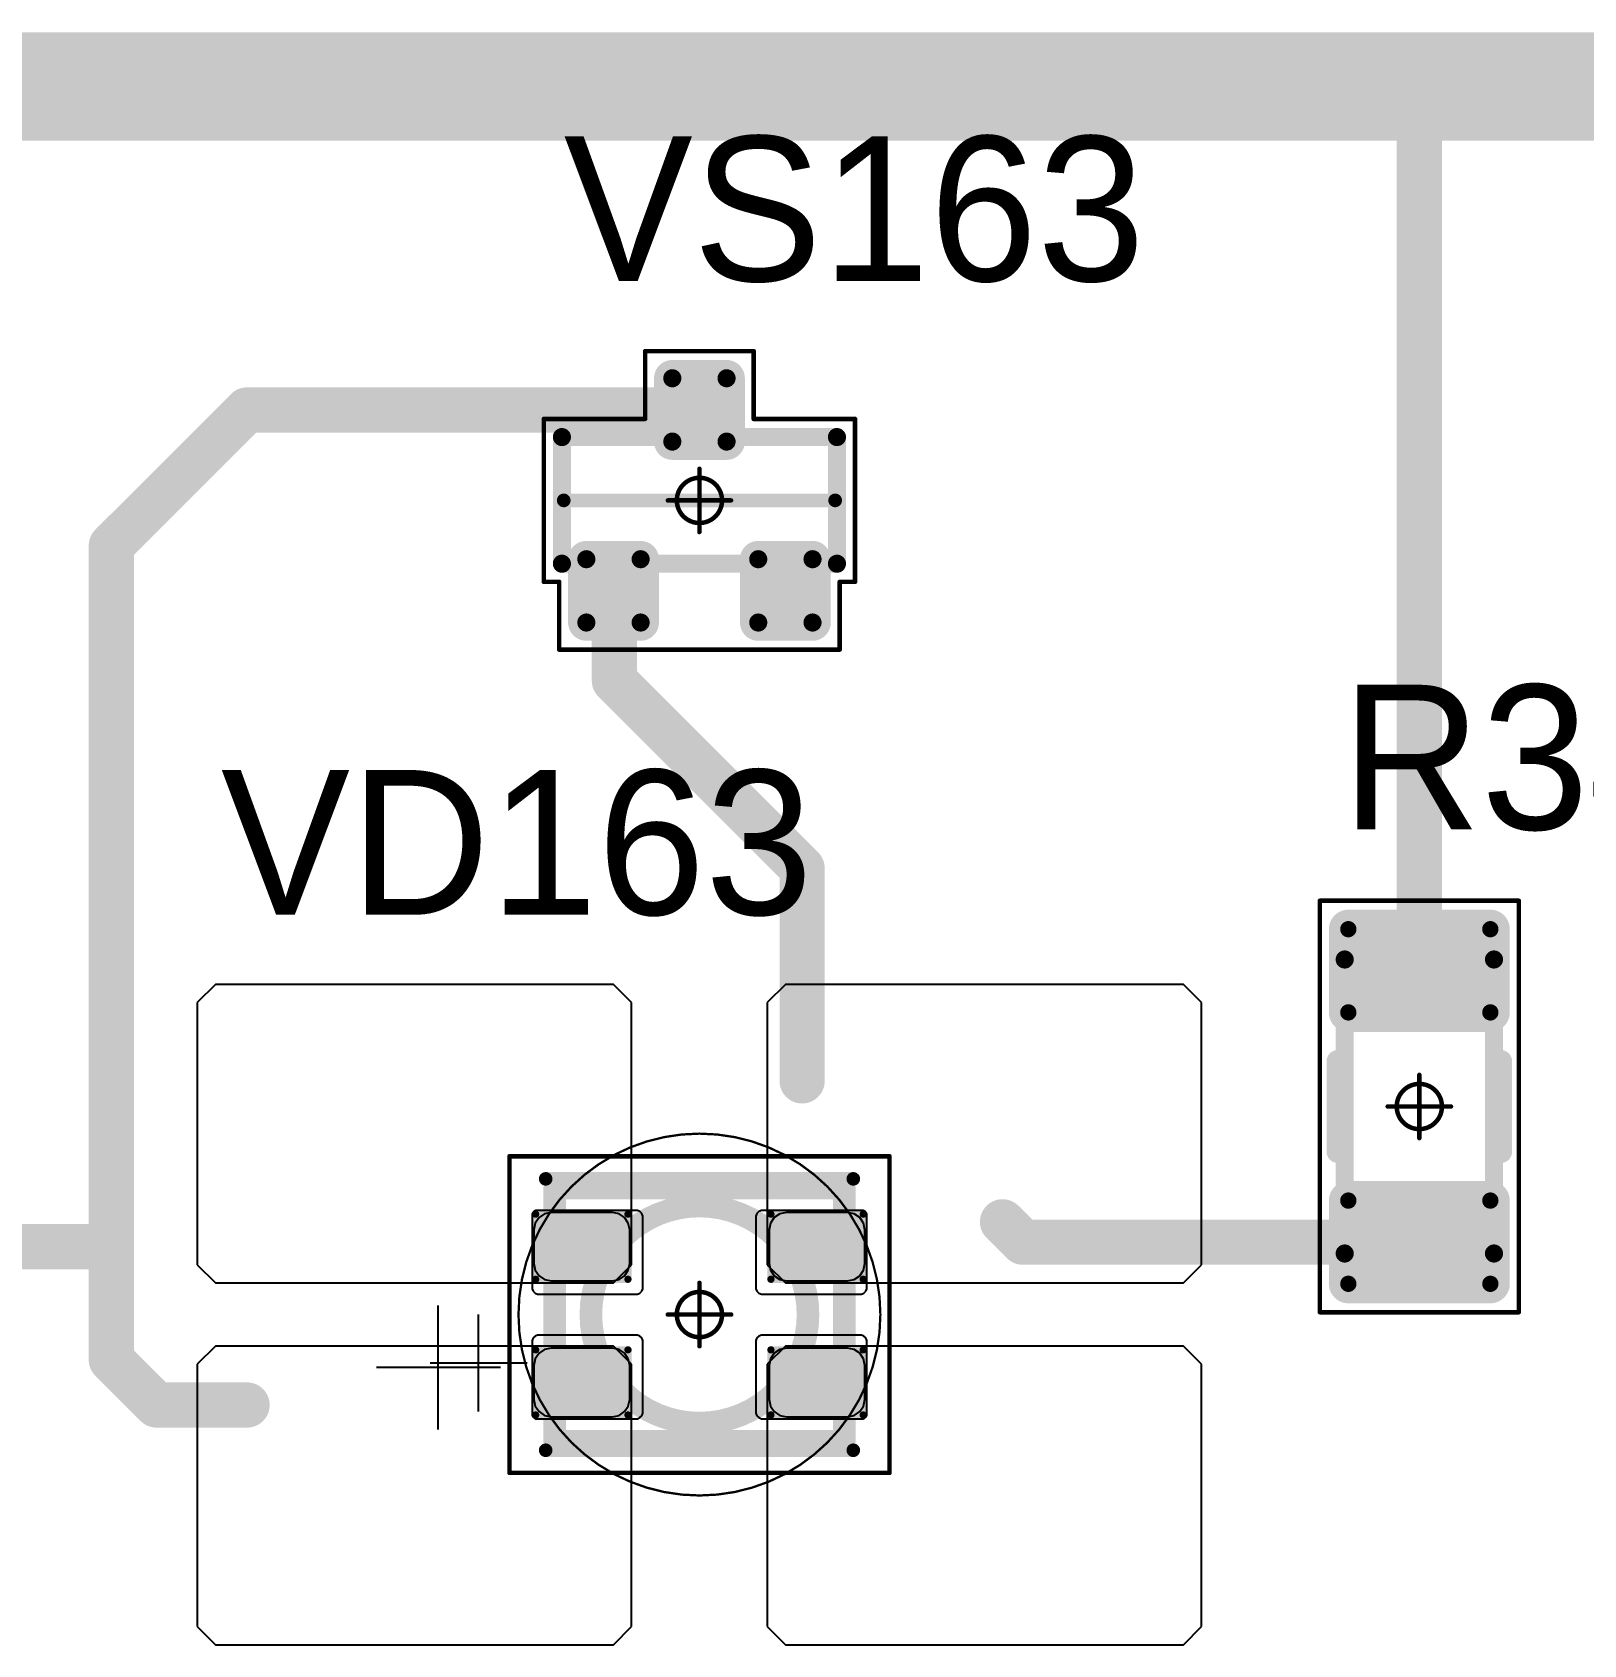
# Model space of a CAD drawing. Header units: millimetres. Extents: x 0 to 400, y 0 to 514.
# Drawn here: x 232.63 to 249.77, y 48.85 to 66.68 of the extents above; entities that cross this region are included whole.
import ezdxf

# ---------------------------------------------------------------- set-up
doc = ezdxf.new("R2010")
doc.units = ezdxf.units.MM
for name, color, linetype in [('Mechanical13', 56, 'Continuous'), ('Mechanical15', 56, 'Continuous'), ('Mechanical2', 216, 'Continuous'), ('TopLayer', 1, 'Continuous'), ('TopOverlay', 2, 'Continuous'), ('TopPaste', 8, 'Continuous'), ('TopSolder', 216, 'Continuous')]:
    doc.layers.add(name, color=color, linetype=linetype)

# ---------------------------------------------------------------- blocks, each defined once
blk = doc.blocks.new('SOT23_19')
at = {"layer": 'Mechanical13', "const_width": 0.2}
for points in [[(-0.7, 1.52), (0.7, 1.52)], [(-0.7, 1.52), (-0.7, -1.52)], [(0.7, 1.52), (0.7, -1.52)], [(-0.7, -1.52), (0.7, -1.52)]]:
    blk.add_lwpolyline(points, dxfattribs=at)
at = {"layer": 'Mechanical13', "const_width": 0.1}
for points in [[(-0.75, 1.52, 1), (-0.65, 1.52, 1)], [(-0.75, 1.52, 1), (-0.65, 1.52, 1)], [(0.65, 1.52, 1), (0.75, 1.52, 1)], [(0.65, 1.52, 1), (0.75, 1.52, 1)], [(-0.75, -1.52, 1), (-0.65, -1.52, 1)], [(-0.75, -1.52, 1), (-0.65, -1.52, 1)], [(0.65, -1.52, 1), (0.75, -1.52, 1)], [(0.65, -1.52, 1), (0.75, -1.52, 1)]]:
    blk.add_lwpolyline(points, format="xyb", close=True, dxfattribs=at)
at = {"layer": 'Mechanical15', "const_width": 0.05}
for points in [[(-0.9, 1.72), (-0.9, 1.55)], [(-0.9, 1.72), (0.9, 1.72)], [(0.9, 1.72), (0.9, 0.6)], [(-1.65, 1.55), (-1.65, -1.55)], [(-1.65, 1.55), (-0.9, 1.55)], [(0.9, 0.6), (1.65, 0.6)], [(1.65, 0.6), (1.65, -0.6)], [(0, 0.35), (0, -0.35)], [(-0.35, 0), (0.35, 0)], [(0.9, -0.6), (1.65, -0.6)], [(0.9, -0.6), (0.9, -1.72)], [(-1.65, -1.55), (-0.9, -1.55)], [(-0.9, -1.55), (-0.9, -1.72)], [(-0.9, -1.72), (0.9, -1.72)]]:
    blk.add_lwpolyline(points, dxfattribs=at)
at = {"layer": 'Mechanical15'}
for points, const_width in [([(-0.913, 1.72, 1), (-0.888, 1.72, 1)], 0.025), ([(-0.913, 1.72, 1), (-0.888, 1.72, 1)], 0.025), ([(0.888, 1.72, 1), (0.913, 1.72, 1)], 0.025), ([(0.888, 1.72, 1), (0.913, 1.72, 1)], 0.025), ([(-1.662, 1.55, 1), (-1.637, 1.55, 1)], 0.025), ([(-1.662, 1.55, 1), (-1.637, 1.55, 1)], 0.025), ([(-0.913, 1.55, 1), (-0.888, 1.55, 1)], 0.025), ([(-0.913, 1.55, 1), (-0.888, 1.55, 1)], 0.025), ([(0.888, 0.6, 1), (0.913, 0.6, 1)], 0.025), ([(0.888, 0.6, 1), (0.913, 0.6, 1)], 0.025), ([(1.637, 0.6, 1), (1.662, 0.6, 1)], 0.025), ([(1.637, 0.6, 1), (1.662, 0.6, 1)], 0.025), ([(-0.012, 0.35, 1), (0.012, 0.35, 1)], 0.025), ([(0.25, 0, 1), (-0.25, 0, 1)], 0.05), ([(-0.362, 0, 1), (-0.337, 0, 1)], 0.025), ([(-0.262, 0, 1), (-0.238, 0, 1)], 0.025), ([(0.238, 0, 1), (0.262, 0, 1)], 0.025), ([(0.337, 0, 1), (0.362, 0, 1)], 0.025), ([(-0.012, -0.35, 1), (0.012, -0.35, 1)], 0.025), ([(0.888, -0.6, 1), (0.913, -0.6, 1)], 0.025), ([(0.888, -0.6, 1), (0.913, -0.6, 1)], 0.025), ([(1.637, -0.6, 1), (1.662, -0.6, 1)], 0.025), ([(1.637, -0.6, 1), (1.662, -0.6, 1)], 0.025), ([(-1.662, -1.55, 1), (-1.637, -1.55, 1)], 0.025), ([(-1.662, -1.55, 1), (-1.637, -1.55, 1)], 0.025), ([(-0.913, -1.55, 1), (-0.888, -1.55, 1)], 0.025), ([(-0.913, -1.55, 1), (-0.888, -1.55, 1)], 0.025), ([(-0.913, -1.72, 1), (-0.888, -1.72, 1)], 0.025), ([(-0.913, -1.72, 1), (-0.888, -1.72, 1)], 0.025), ([(0.888, -1.72, 1), (0.913, -1.72, 1)], 0.025), ([(0.888, -1.72, 1), (0.913, -1.72, 1)], 0.025)]:
    blk.add_lwpolyline(points, format="xyb", close=True, dxfattribs=dict(at, const_width=const_width))
at = {"layer": 'TopLayer', "const_width": 0.1}
for points in [[(-1.4, 1.25, 1), (-1.3, 1.25, 1)], [(-0.7, 1.25, 1), (-0.6, 1.25, 1)], [(-1.4, 0.65, 1), (-1.3, 0.65, 1)], [(-0.7, 0.65, 1), (-0.6, 0.65, 1)], [(0.6, 0.3, 1), (0.7, 0.3, 1)], [(1.3, 0.3, 1), (1.4, 0.3, 1)], [(0.6, -0.3, 1), (0.7, -0.3, 1)], [(1.3, -0.3, 1), (1.4, -0.3, 1)], [(-1.4, -0.65, 1), (-1.3, -0.65, 1)], [(-0.7, -0.65, 1), (-0.6, -0.65, 1)], [(-1.4, -1.25, 1), (-1.3, -1.25, 1)], [(-0.7, -1.25, 1), (-0.6, -1.25, 1)]]:
    blk.add_lwpolyline(points, format="xyb", close=True, dxfattribs=at)
at = {"layer": 'TopLayer'}
for points in [[(-1.45, 1.25), (-1.45, 0.65), (-0.55, 1.25), (-0.55, 0.65)], [(-1.35, 1.35), (-1.35, 0.55), (-0.65, 1.35), (-0.65, 0.55)], [(0.65, 0.4), (0.65, -0.4), (1.35, 0.4), (1.35, -0.4)], [(0.55, 0.3), (0.55, -0.3), (1.45, 0.3), (1.45, -0.3)], [(-1.45, -0.65), (-1.45, -1.25), (-0.55, -0.65), (-0.55, -1.25)], [(-1.35, -0.55), (-1.35, -1.35), (-0.65, -0.55), (-0.65, -1.35)]]:
    blk.add_solid(points, dxfattribs=at)
at = {"layer": 'TopOverlay', "const_width": 0.15}
blk.add_lwpolyline([(0, 1.5), (0, -1.5)], dxfattribs=at)
at = {"layer": 'TopOverlay', "const_width": 0.075}
for points in [[(-0.038, 1.5, 1), (0.038, 1.5, 1)], [(-0.038, -1.5, 1), (0.038, -1.5, 1)]]:
    blk.add_lwpolyline(points, format="xyb", close=True, dxfattribs=at)
at = {"layer": 'TopPaste', "const_width": 0.075}
for points in [[(-1.387, 1.25, 1), (-1.313, 1.25, 1)], [(-0.687, 1.25, 1), (-0.613, 1.25, 1)], [(-1.387, 0.65, 1), (-1.313, 0.65, 1)], [(-0.687, 0.65, 1), (-0.613, 0.65, 1)], [(0.613, 0.3, 1), (0.687, 0.3, 1)], [(1.313, 0.3, 1), (1.387, 0.3, 1)], [(0.613, -0.3, 1), (0.687, -0.3, 1)], [(1.313, -0.3, 1), (1.387, -0.3, 1)], [(-1.387, -0.65, 1), (-1.313, -0.65, 1)], [(-0.687, -0.65, 1), (-0.613, -0.65, 1)], [(-1.387, -1.25, 1), (-1.313, -1.25, 1)], [(-0.687, -1.25, 1), (-0.613, -1.25, 1)]]:
    blk.add_lwpolyline(points, format="xyb", close=True, dxfattribs=at)
at = {"layer": 'TopPaste'}
for points in [[(-1.425, 1.25), (-1.425, 0.65), (-0.575, 1.25), (-0.575, 0.65)], [(-1.35, 1.325), (-1.35, 0.575), (-0.65, 1.325), (-0.65, 0.575)], [(0.65, 0.375), (0.65, -0.375), (1.35, 0.375), (1.35, -0.375)], [(0.575, 0.3), (0.575, -0.3), (1.425, 0.3), (1.425, -0.3)], [(-1.425, -0.65), (-1.425, -1.25), (-0.575, -0.65), (-0.575, -1.25)], [(-1.35, -0.575), (-1.35, -1.325), (-0.65, -0.575), (-0.65, -1.325)]]:
    blk.add_solid(points, dxfattribs=at)
at = {"layer": 'TopSolder', "const_width": 0.202}
for points in [[(-1.451, 1.25, 1), (-1.249, 1.25, 1)], [(-0.751, 1.25, 1), (-0.549, 1.25, 1)], [(-1.451, 0.65, 1), (-1.249, 0.65, 1)], [(-0.751, 0.65, 1), (-0.549, 0.65, 1)], [(0.549, 0.3, 1), (0.751, 0.3, 1)], [(1.249, 0.3, 1), (1.451, 0.3, 1)], [(0.549, -0.3, 1), (0.751, -0.3, 1)], [(1.249, -0.3, 1), (1.451, -0.3, 1)], [(-1.451, -0.65, 1), (-1.249, -0.65, 1)], [(-0.751, -0.65, 1), (-0.549, -0.65, 1)], [(-1.451, -1.25, 1), (-1.249, -1.25, 1)], [(-0.751, -1.25, 1), (-0.549, -1.25, 1)]]:
    blk.add_lwpolyline(points, format="xyb", close=True, dxfattribs=at)
at = {"layer": 'TopSolder'}
for points in [[(-1.35, 1.452), (-1.35, 0.448), (-0.65, 1.452), (-0.65, 0.448)], [(-1.552, 1.25), (-1.552, 0.65), (-0.448, 1.25), (-0.448, 0.65)], [(0.65, 0.502), (0.65, -0.502), (1.35, 0.502), (1.35, -0.502)], [(0.448, 0.3), (0.448, -0.3), (1.552, 0.3), (1.552, -0.3)], [(-1.35, -0.448), (-1.35, -1.452), (-0.65, -0.448), (-0.65, -1.452)], [(-1.552, -0.65), (-1.552, -1.25), (-0.448, -0.65), (-0.448, -1.25)]]:
    blk.add_solid(points, dxfattribs=at)
blk = doc.blocks.new('E65F_192')
at = {"layer": 'Mechanical13'}
for p, q in [((2.441, 1.071), (2.441, 0)), ((1.905, 0.536), (2.976, 0.536))]:
    blk.add_line(p, q, dxfattribs=at)
at = {"layer": 'Mechanical13', "const_width": 0.25}
for points in [[(-1.6, 1.4), (-1.6, -1.4)], [(1.6, 1.4), (-1.6, 1.4)], [(1.6, 1.4), (1.6, -1.4)], [(1.6, -1.4), (-1.6, -1.4)]]:
    blk.add_lwpolyline(points, dxfattribs=at)
at = {"layer": 'Mechanical13'}
for points, const_width in [([(-1.663, 1.4, 1), (-1.538, 1.4, 1)], 0.125), ([(-1.663, 1.4, 1), (-1.538, 1.4, 1)], 0.125), ([(1.537, 1.4, 1), (1.662, 1.4, 1)], 0.125), ([(1.537, 1.4, 1), (1.662, 1.4, 1)], 0.125), ([(1.2, 0, 1), (-1.2, 0, 1)], 0.25), ([(-1.263, 0, 1), (-1.138, 0, 1)], 0.125), ([(1.137, 0, 1), (1.262, 0, 1)], 0.125), ([(-1.663, -1.4, 1), (-1.538, -1.4, 1)], 0.125), ([(-1.663, -1.4, 1), (-1.538, -1.4, 1)], 0.125), ([(1.537, -1.4, 1), (1.662, -1.4, 1)], 0.125), ([(1.537, -1.4, 1), (1.662, -1.4, 1)], 0.125)]:
    blk.add_lwpolyline(points, format="xyb", close=True, dxfattribs=dict(at, const_width=const_width))
at = {"layer": 'Mechanical15', "const_width": 0.05}
for points in [[(2.1, 1.75), (-2.1, 1.75)], [(-2.1, 1.75), (-2.1, -1.75)], [(2.1, 1.75), (2.1, -1.75)], [(0, -0.35), (0, 0.35)], [(0, -0.35), (0, 0.35)], [(0.35, 0), (-0.35, 0)], [(0.35, 0), (-0.35, 0)], [(2.1, -1.75), (-2.1, -1.75)]]:
    blk.add_lwpolyline(points, dxfattribs=at)
at = {"layer": 'Mechanical15'}
for points, const_width in [([(-2.113, 1.75, 1), (-2.088, 1.75, 1)], 0.025), ([(-2.113, 1.75, 1), (-2.088, 1.75, 1)], 0.025), ([(2.087, 1.75, 1), (2.112, 1.75, 1)], 0.025), ([(2.087, 1.75, 1), (2.112, 1.75, 1)], 0.025), ([(-0.013, 0.35, 1), (0.012, 0.35, 1)], 0.025), ([(-0.013, 0.35, 1), (0.012, 0.35, 1)], 0.025), ([(0.25, 0, 1), (-0.25, 0, 1)], 0.05), ([(0.25, 0, 1), (-0.25, 0, 1)], 0.05), ([(-0.363, 0, 1), (-0.338, 0, 1)], 0.025), ([(-0.363, 0, 1), (-0.338, 0, 1)], 0.025), ([(-0.263, 0, 1), (-0.238, 0, 1)], 0.025), ([(-0.263, 0, 1), (-0.238, 0, 1)], 0.025), ([(0.237, 0, 1), (0.262, 0, 1)], 0.025), ([(0.237, 0, 1), (0.262, 0, 1)], 0.025), ([(0.337, 0, 1), (0.362, 0, 1)], 0.025), ([(0.337, 0, 1), (0.362, 0, 1)], 0.025), ([(-0.013, -0.35, 1), (0.012, -0.35, 1)], 0.025), ([(-0.013, -0.35, 1), (0.012, -0.35, 1)], 0.025), ([(-2.113, -1.75, 1), (-2.088, -1.75, 1)], 0.025), ([(-2.113, -1.75, 1), (-2.088, -1.75, 1)], 0.025), ([(2.087, -1.75, 1), (2.112, -1.75, 1)], 0.025), ([(2.087, -1.75, 1), (2.112, -1.75, 1)], 0.025)]:
    blk.add_lwpolyline(points, format="xyb", close=True, dxfattribs=dict(at, const_width=const_width))
at = {"layer": 'TopLayer'}
for p, q in [((-5.35, 3.65), (-5.55, 3.45)), ((-0.95, 3.65), (-5.35, 3.65)), ((-5.35, 3.65), (-5.35, 3.65)), ((-0.75, 3.45), (-0.95, 3.65)), ((0.95, 3.65), (0.75, 3.45)), ((5.35, 3.65), (0.95, 3.65)), ((0.95, 3.65), (0.95, 3.65)), ((5.55, 3.45), (5.35, 3.65)), ((-5.55, 3.45), (-5.55, 3.45)), ((-5.55, 3.45), (-5.55, 0.55)), ((-0.75, 0.55), (-0.75, 3.45)), ((0.75, 3.45), (0.75, 3.45)), ((0.75, 3.45), (0.75, 0.55)), ((5.55, 0.55), (5.55, 3.45)), ((-5.55, 0.55), (-5.35, 0.35)), ((-0.95, 0.35), (-0.75, 0.55)), ((0.75, 0.55), (0.95, 0.35)), ((5.35, 0.35), (5.55, 0.55)), ((-5.35, 0.35), (-0.95, 0.35)), ((0.95, 0.35), (5.35, 0.35)), ((-5.35, -0.35), (-5.55, -0.55)), ((-0.95, -0.35), (-5.35, -0.35)), ((-5.35, -0.35), (-5.35, -0.35)), ((-0.75, -0.55), (-0.95, -0.35)), ((0.95, -0.35), (0.75, -0.55)), ((5.35, -0.35), (0.95, -0.35)), ((0.95, -0.35), (0.95, -0.35)), ((5.55, -0.55), (5.35, -0.35)), ((-5.55, -0.55), (-5.55, -0.55)), ((-5.55, -0.55), (-5.55, -3.45)), ((-0.75, -3.45), (-0.75, -0.55)), ((0.75, -0.55), (0.75, -0.55)), ((0.75, -0.55), (0.75, -3.45)), ((5.55, -3.45), (5.55, -0.55)), ((-5.55, -3.45), (-5.35, -3.65)), ((-0.95, -3.65), (-0.75, -3.45)), ((0.75, -3.45), (0.95, -3.65)), ((5.35, -3.65), (5.55, -3.45)), ((-5.35, -3.65), (-0.95, -3.65)), ((0.95, -3.65), (5.35, -3.65))]:
    blk.add_line(p, q, dxfattribs=at)
at = {"layer": 'TopLayer', "const_width": 0.04}
for points in [[(-1.83, 1.11, 1), (-1.79, 1.11, 1)], [(-0.81, 1.11, 1), (-0.77, 1.11, 1)], [(0.77, 1.11, 1), (0.81, 1.11, 1)], [(1.79, 1.11, 1), (1.83, 1.11, 1)], [(-1.83, 0.39, 1), (-1.79, 0.39, 1)], [(-0.81, 0.39, 1), (-0.77, 0.39, 1)], [(0.77, 0.39, 1), (0.81, 0.39, 1)], [(1.79, 0.39, 1), (1.83, 0.39, 1)], [(-1.83, -0.39, 1), (-1.79, -0.39, 1)], [(-0.81, -0.39, 1), (-0.77, -0.39, 1)], [(0.77, -0.39, 1), (0.81, -0.39, 1)], [(1.79, -0.39, 1), (1.83, -0.39, 1)], [(-1.83, -1.11, 1), (-1.79, -1.11, 1)], [(-0.81, -1.11, 1), (-0.77, -1.11, 1)], [(0.77, -1.11, 1), (0.81, -1.11, 1)], [(1.79, -1.11, 1), (1.83, -1.11, 1)]]:
    blk.add_lwpolyline(points, format="xyb", close=True, dxfattribs=at)
at = {"layer": 'TopLayer'}
for points in [[(-1.85, 1.11), (-1.85, 0.39), (-0.75, 1.11), (-0.75, 0.39)], [(-1.81, 1.15), (-1.81, 0.35), (-0.79, 1.15), (-0.79, 0.35)], [(0.75, 1.11), (0.75, 0.39), (1.85, 1.11), (1.85, 0.39)], [(0.79, 1.15), (0.79, 0.35), (1.81, 1.15), (1.81, 0.35)], [(-1.81, -0.35), (-1.81, -1.15), (-0.79, -0.35), (-0.79, -1.15)], [(0.79, -0.35), (0.79, -1.15), (1.81, -0.35), (1.81, -1.15)], [(-1.85, -0.39), (-1.85, -1.11), (-0.75, -0.39), (-0.75, -1.11)], [(0.75, -0.39), (0.75, -1.11), (1.85, -0.39), (1.85, -1.11)]]:
    blk.add_solid(points, dxfattribs=at)
at = {"layer": 'TopOverlay'}
for p, q in [((2.886, 1.271), (2.886, -0.1)), ((2.2, 0.586), (3.571, 0.586))]:
    blk.add_line(p, q, dxfattribs=at)
at = {"layer": 'TopOverlay', "const_width": 0.15}
for points in [[(1.7, 1.5), (-1.7, 1.5)], [(1.7, -1.5), (-1.7, -1.5)]]:
    blk.add_lwpolyline(points, dxfattribs=at)
at = {"layer": 'TopOverlay', "const_width": 0.075}
for points in [[(-1.738, 1.5, 1), (-1.663, 1.5, 1)], [(1.662, 1.5, 1), (1.737, 1.5, 1)], [(-1.738, -1.5, 1), (-1.663, -1.5, 1)], [(1.662, -1.5, 1), (1.737, -1.5, 1)]]:
    blk.add_lwpolyline(points, format="xyb", close=True, dxfattribs=at)
at = {"layer": 'TopPaste'}
for p, q in [((-1.773, 1.073), (-1.814, 1.011)), ((-1.711, 1.114), (-1.773, 1.073)), ((-1.638, 1.129), (-1.711, 1.114)), ((-0.963, 1.129), (-1.638, 1.129)), ((-0.889, 1.114), (-0.963, 1.129)), ((-0.827, 1.073), (-0.889, 1.114)), ((-0.786, 1.011), (-0.827, 1.073)), ((0.827, 1.073), (0.786, 1.011)), ((0.889, 1.114), (0.827, 1.073)), ((0.962, 1.129), (0.889, 1.114)), ((1.637, 1.129), (0.962, 1.129)), ((1.711, 1.114), (1.637, 1.129)), ((1.773, 1.073), (1.711, 1.114)), ((1.814, 1.011), (1.773, 1.073)), ((-1.814, 1.011), (-1.829, 0.938)), ((-1.829, 0.938), (-1.829, 0.563)), ((-0.771, 0.938), (-0.786, 1.011)), ((-0.771, 0.563), (-0.771, 0.938)), ((0.786, 1.011), (0.771, 0.938)), ((0.771, 0.938), (0.771, 0.563)), ((1.829, 0.938), (1.814, 1.011)), ((1.829, 0.563), (1.829, 0.938)), ((-1.829, 0.563), (-1.814, 0.489)), ((-0.786, 0.489), (-0.771, 0.563)), ((0.771, 0.563), (0.786, 0.489)), ((1.814, 0.489), (1.829, 0.563)), ((-1.814, 0.489), (-1.773, 0.427)), ((-1.773, 0.427), (-1.711, 0.386)), ((-1.711, 0.386), (-1.638, 0.371)), ((-1.638, 0.371), (-0.963, 0.371)), ((-0.963, 0.371), (-0.889, 0.386)), ((-0.889, 0.386), (-0.827, 0.427)), ((-0.827, 0.427), (-0.786, 0.489)), ((0.786, 0.489), (0.827, 0.427)), ((0.827, 0.427), (0.889, 0.386)), ((0.889, 0.386), (0.962, 0.371)), ((0.962, 0.371), (1.637, 0.371)), ((1.637, 0.371), (1.711, 0.386)), ((1.711, 0.386), (1.773, 0.427)), ((1.773, 0.427), (1.814, 0.489)), ((-1.814, -0.489), (-1.829, -0.563)), ((-1.773, -0.427), (-1.814, -0.489)), ((-1.711, -0.386), (-1.773, -0.427)), ((-1.638, -0.371), (-1.711, -0.386)), ((-0.963, -0.371), (-1.638, -0.371)), ((-0.889, -0.386), (-0.963, -0.371)), ((-0.827, -0.427), (-0.889, -0.386)), ((-0.786, -0.489), (-0.827, -0.427)), ((-0.771, -0.563), (-0.786, -0.489)), ((0.786, -0.489), (0.771, -0.563)), ((0.827, -0.427), (0.786, -0.489)), ((0.889, -0.386), (0.827, -0.427)), ((0.962, -0.371), (0.889, -0.386)), ((1.637, -0.371), (0.962, -0.371)), ((1.711, -0.386), (1.637, -0.371)), ((1.773, -0.427), (1.711, -0.386)), ((1.814, -0.489), (1.773, -0.427)), ((1.829, -0.563), (1.814, -0.489)), ((-1.829, -0.563), (-1.829, -0.938)), ((-0.771, -0.938), (-0.771, -0.563)), ((0.771, -0.563), (0.771, -0.938)), ((1.829, -0.938), (1.829, -0.563)), ((-1.829, -0.938), (-1.814, -1.011)), ((-1.814, -1.011), (-1.773, -1.073)), ((-0.827, -1.073), (-0.786, -1.011)), ((-0.786, -1.011), (-0.771, -0.938)), ((0.771, -0.938), (0.786, -1.011)), ((0.786, -1.011), (0.827, -1.073)), ((1.773, -1.073), (1.814, -1.011)), ((1.814, -1.011), (1.829, -0.938)), ((-1.773, -1.073), (-1.711, -1.114)), ((-1.711, -1.114), (-1.638, -1.129)), ((-1.638, -1.129), (-0.963, -1.129)), ((-0.963, -1.129), (-0.889, -1.114)), ((-0.889, -1.114), (-0.827, -1.073)), ((0.827, -1.073), (0.889, -1.114)), ((0.889, -1.114), (0.962, -1.129)), ((0.962, -1.129), (1.637, -1.129)), ((1.637, -1.129), (1.711, -1.114)), ((1.711, -1.114), (1.773, -1.073))]:
    blk.add_line(p, q, dxfattribs=at)
at = {"layer": 'TopSolder'}
for p, q in [((-1.842, 1.129), (-1.85, 1.111)), ((-1.85, 1.111), (-1.85, 1.101)), ((-1.85, 1.101), (-1.85, 1.101)), ((-1.85, 1.101), (-1.85, 0.301)), ((-1.828, 1.143), (-1.842, 1.129)), ((-1.81, 1.151), (-1.828, 1.143)), ((-1.8, 1.151), (-1.81, 1.151)), ((-0.7, 1.151), (-1.8, 1.151)), ((-0.685, 1.151), (-0.7, 1.151)), ((-0.7, 1.151), (-0.7, 1.151)), ((-0.658, 1.139), (-0.685, 1.151)), ((-0.636, 1.118), (-0.658, 1.139)), ((-0.625, 1.09), (-0.636, 1.118)), ((-0.625, 1.076), (-0.625, 1.09)), ((-0.625, 0.301), (-0.625, 1.076)), ((0.636, 1.118), (0.625, 1.09)), ((0.625, 1.09), (0.625, 1.076)), ((0.625, 1.076), (0.625, 1.076)), ((0.625, 1.076), (0.625, 0.301)), ((0.657, 1.139), (0.636, 1.118)), ((0.685, 1.151), (0.657, 1.139)), ((0.7, 1.151), (0.685, 1.151)), ((1.8, 1.151), (0.7, 1.151)), ((1.81, 1.151), (1.8, 1.151)), ((1.8, 1.151), (1.8, 1.151)), ((1.828, 1.143), (1.81, 1.151)), ((1.842, 1.129), (1.828, 1.143)), ((1.85, 1.111), (1.842, 1.129)), ((1.85, 1.101), (1.85, 1.111)), ((1.85, 0.301), (1.85, 1.101)), ((-1.85, 0.301), (-1.85, 0.286)), ((-1.85, 0.286), (-1.839, 0.258)), ((-1.839, 0.258), (-1.818, 0.237)), ((-1.818, 0.237), (-1.79, 0.226)), ((-1.79, 0.226), (-1.775, 0.226)), ((-1.775, 0.226), (-1.775, 0.226)), ((-1.775, 0.226), (-0.7, 0.226)), ((-0.7, 0.226), (-0.685, 0.226)), ((-0.685, 0.226), (-0.658, 0.237)), ((-0.658, 0.237), (-0.636, 0.258)), ((-0.636, 0.258), (-0.625, 0.286)), ((-0.625, 0.286), (-0.625, 0.301)), ((-0.625, 0.301), (-0.625, 0.301)), ((0.625, 0.301), (0.625, 0.286)), ((0.625, 0.286), (0.636, 0.258)), ((0.636, 0.258), (0.657, 0.237)), ((0.657, 0.237), (0.685, 0.226)), ((0.685, 0.226), (0.7, 0.226)), ((0.7, 0.226), (0.7, 0.226)), ((0.7, 0.226), (1.775, 0.226)), ((1.775, 0.226), (1.79, 0.226)), ((1.79, 0.226), (1.817, 0.237)), ((1.817, 0.237), (1.839, 0.258)), ((1.839, 0.258), (1.85, 0.286)), ((1.85, 0.286), (1.85, 0.301)), ((1.85, 0.301), (1.85, 0.301)), ((-1.839, -0.257), (-1.85, -0.285)), ((-1.85, -0.285), (-1.85, -0.299)), ((-1.85, -0.299), (-1.85, -0.299)), ((-1.85, -0.299), (-1.85, -1.099)), ((-1.818, -0.236), (-1.839, -0.257)), ((-1.79, -0.224), (-1.818, -0.236)), ((-1.775, -0.224), (-1.79, -0.224)), ((-0.7, -0.224), (-1.775, -0.224)), ((-0.685, -0.224), (-0.7, -0.224)), ((-0.7, -0.224), (-0.7, -0.224)), ((-0.658, -0.236), (-0.685, -0.224)), ((-0.636, -0.257), (-0.658, -0.236)), ((-0.625, -0.285), (-0.636, -0.257)), ((-0.625, -0.299), (-0.625, -0.285)), ((-0.625, -1.074), (-0.625, -0.299)), ((0.636, -0.257), (0.625, -0.285)), ((0.625, -0.285), (0.625, -0.299)), ((0.625, -0.299), (0.625, -0.299)), ((0.625, -0.299), (0.625, -1.074)), ((0.657, -0.236), (0.636, -0.257)), ((0.685, -0.224), (0.657, -0.236)), ((0.7, -0.224), (0.685, -0.224)), ((1.775, -0.224), (0.7, -0.224)), ((1.79, -0.224), (1.775, -0.224)), ((1.775, -0.224), (1.775, -0.224)), ((1.817, -0.236), (1.79, -0.224)), ((1.839, -0.257), (1.817, -0.236)), ((1.85, -0.285), (1.839, -0.257)), ((1.85, -0.299), (1.85, -0.285)), ((1.85, -1.099), (1.85, -0.299)), ((-1.85, -1.099), (-1.85, -1.109)), ((-1.85, -1.109), (-1.842, -1.128)), ((-1.842, -1.128), (-1.828, -1.142)), ((-1.828, -1.142), (-1.81, -1.149)), ((-1.81, -1.149), (-1.8, -1.149)), ((-1.8, -1.149), (-0.7, -1.149)), ((-1.8, -1.149), (-1.8, -1.149)), ((-0.7, -1.149), (-0.685, -1.149)), ((-0.685, -1.149), (-0.658, -1.138)), ((-0.658, -1.138), (-0.636, -1.117)), ((-0.636, -1.117), (-0.625, -1.089)), ((-0.625, -1.089), (-0.625, -1.074)), ((-0.625, -1.074), (-0.625, -1.074)), ((0.625, -1.074), (0.625, -1.089)), ((0.625, -1.089), (0.636, -1.117)), ((0.636, -1.117), (0.657, -1.138)), ((0.657, -1.138), (0.685, -1.149)), ((0.685, -1.149), (0.7, -1.149)), ((0.7, -1.149), (1.8, -1.149)), ((0.7, -1.149), (0.7, -1.149)), ((1.8, -1.149), (1.81, -1.149)), ((1.81, -1.149), (1.828, -1.142)), ((1.828, -1.142), (1.842, -1.128)), ((1.842, -1.128), (1.85, -1.109)), ((1.85, -1.109), (1.85, -1.099)), ((1.85, -1.099), (1.85, -1.099))]:
    blk.add_line(p, q, dxfattribs=at)
blk = doc.blocks.new('RC1206S_358')
at = {"layer": 'Mechanical13', "const_width": 0.2}
for points in [[(-1.625, 0.825), (-1.625, -0.825)], [(-1.625, 0.825), (1.625, 0.825)], [(1.625, 0.825), (1.625, -0.825)], [(-1.625, -0.825), (1.625, -0.825)]]:
    blk.add_lwpolyline(points, dxfattribs=at)
at = {"layer": 'Mechanical13', "const_width": 0.1}
for points in [[(-1.675, 0.825, 1), (-1.575, 0.825, 1)], [(-1.675, 0.825, 1), (-1.575, 0.825, 1)], [(1.575, 0.825, 1), (1.675, 0.825, 1)], [(1.575, 0.825, 1), (1.675, 0.825, 1)], [(-1.675, -0.825, 1), (-1.575, -0.825, 1)], [(-1.675, -0.825, 1), (-1.575, -0.825, 1)], [(1.575, -0.825, 1), (1.675, -0.825, 1)], [(1.575, -0.825, 1), (1.675, -0.825, 1)]]:
    blk.add_lwpolyline(points, format="xyb", close=True, dxfattribs=at)
at = {"layer": 'Mechanical15', "const_width": 0.05}
for points in [[(-2.275, 1.1), (-2.275, -1.1)], [(-2.275, 1.1), (2.275, 1.1)], [(2.275, 1.1), (2.275, -1.1)], [(0, 0.35), (0, -0.35)], [(-0.35, 0), (0.35, 0)], [(-2.275, -1.1), (2.275, -1.1)]]:
    blk.add_lwpolyline(points, dxfattribs=at)
at = {"layer": 'Mechanical15'}
for points, const_width in [([(-2.287, 1.1, 1), (-2.262, 1.1, 1)], 0.025), ([(-2.287, 1.1, 1), (-2.262, 1.1, 1)], 0.025), ([(2.262, 1.1, 1), (2.287, 1.1, 1)], 0.025), ([(2.262, 1.1, 1), (2.287, 1.1, 1)], 0.025), ([(-0.012, 0.35, 1), (0.012, 0.35, 1)], 0.025), ([(0.25, 0, 1), (-0.25, 0, 1)], 0.05), ([(-0.362, 0, 1), (-0.337, 0, 1)], 0.025), ([(-0.262, 0, 1), (-0.238, 0, 1)], 0.025), ([(0.238, 0, 1), (0.262, 0, 1)], 0.025), ([(0.337, 0, 1), (0.362, 0, 1)], 0.025), ([(-0.012, -0.35, 1), (0.012, -0.35, 1)], 0.025), ([(-2.287, -1.1, 1), (-2.262, -1.1, 1)], 0.025), ([(-2.287, -1.1, 1), (-2.262, -1.1, 1)], 0.025), ([(2.262, -1.1, 1), (2.287, -1.1, 1)], 0.025), ([(2.262, -1.1, 1), (2.287, -1.1, 1)], 0.025)]:
    blk.add_lwpolyline(points, format="xyb", close=True, dxfattribs=dict(at, const_width=const_width))
at = {"layer": 'TopLayer', "const_width": 0.115}
for points in [[(-2.018, 0.785, 1), (-1.903, 0.785, 1)], [(-1.098, 0.785, 1), (-0.983, 0.785, 1)], [(0.983, 0.785, 1), (1.098, 0.785, 1)], [(1.903, 0.785, 1), (2.018, 0.785, 1)], [(-2.018, -0.785, 1), (-1.903, -0.785, 1)], [(-1.098, -0.785, 1), (-0.983, -0.785, 1)], [(0.983, -0.785, 1), (1.098, -0.785, 1)], [(1.903, -0.785, 1), (2.018, -0.785, 1)]]:
    blk.add_lwpolyline(points, format="xyb", close=True, dxfattribs=at)
at = {"layer": 'TopLayer'}
for points in [[(-1.96, -0.9), (-1.04, -0.9), (-1.96, 0.9), (-1.04, 0.9)], [(1.04, -0.9), (1.96, -0.9), (1.04, 0.9), (1.96, 0.9)], [(-2.075, -0.785), (-0.925, -0.785), (-2.075, 0.785), (-0.925, 0.785)], [(0.925, -0.785), (2.075, -0.785), (0.925, 0.785), (2.075, 0.785)]]:
    blk.add_solid(points, dxfattribs=at)
at = {"layer": 'TopOverlay', "const_width": 0.25}
for points in [[(-0.5, 0.9), (0.5, 0.9)], [(-0.5, -0.9), (0.5, -0.9)]]:
    blk.add_lwpolyline(points, dxfattribs=at)
at = {"layer": 'TopOverlay', "const_width": 0.125}
for points in [[(-0.562, 0.9, 1), (-0.437, 0.9, 1)], [(0.437, 0.9, 1), (0.562, 0.9, 1)], [(-0.562, -0.9, 1), (-0.437, -0.9, 1)], [(0.437, -0.9, 1), (0.562, -0.9, 1)]]:
    blk.add_lwpolyline(points, format="xyb", close=True, dxfattribs=at)
at = {"layer": 'TopPaste', "const_width": 0.09}
for points in [[(-2.005, 0.785, 1), (-1.915, 0.785, 1)], [(-1.085, 0.785, 1), (-0.995, 0.785, 1)], [(0.995, 0.785, 1), (1.085, 0.785, 1)], [(1.915, 0.785, 1), (2.005, 0.785, 1)], [(-2.005, -0.785, 1), (-1.915, -0.785, 1)], [(-1.085, -0.785, 1), (-0.995, -0.785, 1)], [(0.995, -0.785, 1), (1.085, -0.785, 1)], [(1.915, -0.785, 1), (2.005, -0.785, 1)]]:
    blk.add_lwpolyline(points, format="xyb", close=True, dxfattribs=at)
at = {"layer": 'TopPaste'}
for points in [[(-2.05, -0.785), (-0.95, -0.785), (-2.05, 0.785), (-0.95, 0.785)], [(-1.96, -0.875), (-1.04, -0.875), (-1.96, 0.875), (-1.04, 0.875)], [(0.95, -0.785), (2.05, -0.785), (0.95, 0.785), (2.05, 0.785)], [(1.04, -0.875), (1.96, -0.875), (1.04, 0.875), (1.96, 0.875)]]:
    blk.add_solid(points, dxfattribs=at)
at = {"layer": 'TopSolder', "const_width": 0.215}
for points in [[(-2.068, 0.785, 1), (-1.853, 0.785, 1)], [(-1.148, 0.785, 1), (-0.933, 0.785, 1)], [(0.933, 0.785, 1), (1.148, 0.785, 1)], [(1.853, 0.785, 1), (2.068, 0.785, 1)], [(-2.068, -0.785, 1), (-1.853, -0.785, 1)], [(-1.148, -0.785, 1), (-0.933, -0.785, 1)], [(0.933, -0.785, 1), (1.148, -0.785, 1)], [(1.853, -0.785, 1), (2.068, -0.785, 1)]]:
    blk.add_lwpolyline(points, format="xyb", close=True, dxfattribs=at)
at = {"layer": 'TopSolder'}
for points in [[(-1.96, -1), (-1.04, -1), (-1.96, 1), (-1.04, 1)], [(1.04, -1), (1.96, -1), (1.04, 1), (1.96, 1)], [(-2.175, -0.785), (-0.825, -0.785), (-2.175, 0.785), (-0.825, 0.785)], [(0.825, -0.785), (2.175, -0.785), (0.825, 0.785), (2.175, 0.785)]]:
    blk.add_solid(points, dxfattribs=at)

msp = doc.modelspace()

# ---------------------------------------------------------------- linework, layer by layer
at = {"layer": 'Mechanical2'}
for points, const_width in [([(242, 52.5, 1), (238, 52.5, 1)], 0.0254), ([(240, 54.5, 1), (240, 54.5, 1)], 0.0005), ([(237.994, 52.5, 1), (238.006, 52.5, 1)], 0.0127), ([(238, 52.5, 1), (238, 52.5, 1)], 0.0005), ([(241.994, 52.5, 1), (242.006, 52.5, 1)], 0.0127), ([(242, 52.5, 1), (242, 52.5, 1)], 0.0005), ([(240, 50.5, 1), (240, 50.5, 1)], 0.0005)]:
    msp.add_lwpolyline(points, format="xyb", close=True, dxfattribs=dict(at, const_width=const_width))
at = {"layer": 'Mechanical2', "const_width": 0.001}
for points in [[(240, 50.5), (240, 54.5)], [(238, 52.5), (242, 52.5)]]:
    msp.add_lwpolyline(points, dxfattribs=at)
at = {"layer": 'TopLayer'}
for points, const_width in [([(149.525, 66.075), (247.9, 66.075)], 1.2), ([(247.9, 66.075), (251.275, 66.075)], 1.2), ([(247.9, 66.075), (247.957, 66.018)], 0.5), ([(247.957, 56.3), (247.957, 66.018)], 0.5), ([(233.5, 61), (235, 62.5)], 0.5), ([(235, 62.5), (240, 62.5)], 0.5), ([(233.5, 53.225), (233.5, 61)], 0.5), ([(239.06, 59.508), (239.06, 60.49)], 0.5), ([(239.06, 59.508), (241.135, 57.433)], 0.5), ([(241.135, 55.083), (241.135, 57.433)], 0.5), ([(243.35, 53.525), (243.575, 53.3)], 0.5), ([(221.3, 53.25), (233.475, 53.25)], 0.5), ([(233.475, 53.25), (233.5, 53.225)], 0.5), ([(243.575, 53.3), (247.957, 53.3)], 0.5), ([(233.5, 52), (233.5, 53.225)], 0.5), ([(233.5, 52), (234, 51.5)], 0.5), ([(234, 51.5), (235, 51.5)], 0.5)]:
    msp.add_lwpolyline(points, dxfattribs=dict(at, const_width=const_width))
for points, const_width in [([(247.6, 66.075, 1), (248.2, 66.075, 1)], 0.6), ([(247.6, 66.075, 1), (248.2, 66.075, 1)], 0.6), ([(247.775, 66.075, 1), (248.025, 66.075, 1)], 0.25), ([(247.832, 66.018, 1), (248.082, 66.018, 1)], 0.25), ([(247.832, 66.018, 1), (248.082, 66.018, 1)], 0.25), ([(234.875, 62.5, 1), (235.125, 62.5, 1)], 0.25), ([(234.875, 62.5, 1), (235.125, 62.5, 1)], 0.25), ([(239.875, 62.5, 1), (240.125, 62.5, 1)], 0.25), ([(233.375, 61, 1), (233.625, 61, 1)], 0.25), ([(233.375, 61, 1), (233.625, 61, 1)], 0.25), ([(238.935, 60.49, 1), (239.185, 60.49, 1)], 0.25), ([(238.935, 59.508, 1), (239.185, 59.508, 1)], 0.25), ([(238.935, 59.508, 1), (239.185, 59.508, 1)], 0.25), ([(241.01, 57.433, 1), (241.26, 57.433, 1)], 0.25), ([(241.01, 57.433, 1), (241.26, 57.433, 1)], 0.25), ([(247.832, 56.3, 1), (248.082, 56.3, 1)], 0.25), ([(241.01, 55.083, 1), (241.26, 55.083, 1)], 0.25), ([(243.225, 53.525, 1), (243.475, 53.525, 1)], 0.25), ([(233.35, 53.25, 1), (233.6, 53.25, 1)], 0.25), ([(233.35, 53.25, 1), (233.6, 53.25, 1)], 0.25), ([(243.45, 53.3, 1), (243.7, 53.3, 1)], 0.25), ([(243.45, 53.3, 1), (243.7, 53.3, 1)], 0.25), ([(247.832, 53.3, 1), (248.082, 53.3, 1)], 0.25), ([(233.375, 53.225, 1), (233.625, 53.225, 1)], 0.25), ([(233.375, 53.225, 1), (233.625, 53.225, 1)], 0.25), ([(233.375, 53.225, 1), (233.625, 53.225, 1)], 0.25), ([(233.375, 52, 1), (233.625, 52, 1)], 0.25), ([(233.375, 52, 1), (233.625, 52, 1)], 0.25), ([(233.875, 51.5, 1), (234.125, 51.5, 1)], 0.25), ([(233.875, 51.5, 1), (234.125, 51.5, 1)], 0.25), ([(234.875, 51.5, 1), (235.125, 51.5, 1)], 0.25)]:
    msp.add_lwpolyline(points, format="xyb", close=True, dxfattribs=dict(at, const_width=const_width))

# ---------------------------------------------------------------- block references
for name, p, rotation in [('SOT23_19', (240, 61.5), 90), ('RC1206S_358', (247.957, 54.8), 90), ('E65F_192', (240, 52.5), 180)]:
    msp.add_blockref(name, p, dxfattribs=dict(rotation=rotation))

# ---------------------------------------------------------------- texts
at = {"layer": 'TopOverlay'}
for s, p in [('VS163', (238.5, 63.925)), ('R34', (247.095, 57.862)), ('VD163', (234.711, 56.92))]:
    msp.add_text(s, height=1.6, dxfattribs=at).set_placement(p)

doc.saveas('drawing.dxf')
